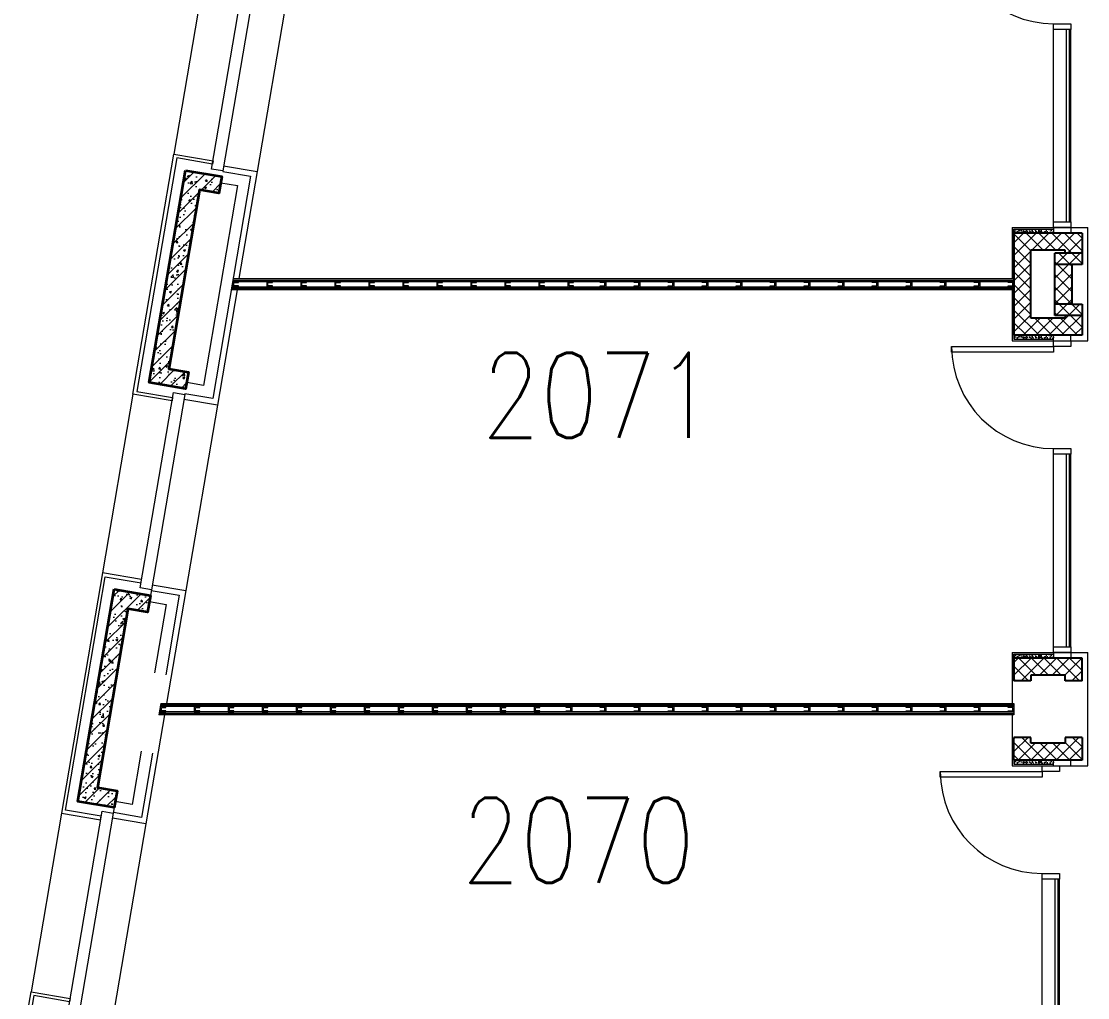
# Model space of a CAD drawing. Header units: inches. Extents: x 342932 to 557958, y 80625 to 242727.
# Drawn here: x 473875 to 483282, y 204630 to 213247 of the extents above; entities that cross this region are included whole.
import ezdxf
from ezdxf.enums import TextEntityAlignment as Align

# ---------------------------------------------------------------- set-up
doc = ezdxf.new("R2010")
doc.units = ezdxf.units.IN
doc.header["$MEASUREMENT"] = 0
for name, color, linetype, lineweight in [('First Floor$0$A-G250-G-Walls-Low-Level', 251, 'Continuous', 15), ('First Floor$0$A-G250-G-Walls-Precast-Concrete', 251, 'Continuous', 35), ('First Floor$0$A-G250-M-Walls-Blockwork', 7, 'Continuous', 25), ('First Floor$0$A-G250-M-Walls-Plasterboard-Partition', 7, 'Continuous', 9), ('First Floor$0$A-G252-H-Internal-Walls', 251, 'Continuous', 9), ('First Floor$0$A-G262-H-Precast-Panel', 251, 'Continuous', 5), ('First Floor$0$A-G312-M-Wall-Cladding-Panel', 7, 'Continuous', 9), ('First Floor$0$A-G312-M-Wall-Finish-Plaster', 7, 'Continuous', 15), ('First Floor$0$A-G321-M-Window', 251, 'Continuous', 9), ('First Floor$0$A-G322-M-Door', 251, 'Continuous', 15), ('First Floor$0$Z-Z001-S-Room-Name-Identification-250', 7, 'Continuous', 15)]:
    doc.layers.add(name, color=color, linetype=linetype, lineweight=lineweight)
doc.styles.add('First Floor$0$Tag-RomanS', font='romans.shx', dxfattribs={"width": 0.8})
pattern_1 = [(45, (361382.11, 239676.52), (-56.1266, 56.1266), [])]
pattern_2 = [(50, (361382.11, 239676.52), (182.18467, -15.93909), [19.05, -209.55]), (355, (361382.11, 239676.52), (-35.24283, 191.05664), [15.24, -167.64]), (100.451, (361397.3, 239675.2), (146.9425, 175.1167), [16.19, -178.09]), (46.1842, (361382.11, 239727.32), (271.07904, -42.04233), [28.575, -314.325]), (96.6356, (361404.7, 239723.82), (237.40423, 247.42556), [24.285, -267.135]), (351.184, (361382.1, 239727.32), (237.4046, 247.4251), [22.86, -251.46]), (21, (361407.51, 239714.62), (151.61488, -102.26552), [19.05, -209.55]), (326, (361407.51, 239714.62), (61.80203, 184.18797), [15.24, -167.64]), (71.4514, (361420.15, 239706.1), (213.4165, 81.92286), [16.19, -178.09]), (37.5, (361382.114, 239676.52), (3.088603, 84.55504), [0, -165.608, 0, -170.18, 0, -168.275]), (7.5, (361382.11, 239676.52), (66.81966, 100.180575), [0, -97.028, 0, -161.798, 0, -64.135]), (327.5, (361325.47, 239676.52), (135.590595, -5.728744), [0, -63.5, 0, -198.12, 0, -262.89]), (317.5, (361300.07, 239676.52), (148.12918, 25.42649), [0, -82.55, 0, -131.572, 0, -186.69])]
pattern_3 = [(45, (361382.11, 239676.52), (-56.1266, 56.1266), []), (135, (361382.11, 239676.52), (-56.1266, -56.1266), [])]

# ---------------------------------------------------------------- blocks, each defined once
blk = doc.blocks.new('First Floor$0$d12')
at = {"layer": 'First Floor$0$A-G321-M-Window', "elevation": 0}
blk.add_lwpolyline([(121790, -35700), (121790, -34000), (121760, -34000), (121760, -35700)], close=True, dxfattribs=at)
at = {"layer": 'First Floor$0$A-G322-M-Door'}
for p, q in [((121650, -35700, 0), (121650, -34000, 0)), ((121800, -35700, 0), (121800, -34000, 0))]:
    blk.add_line(p, q, dxfattribs=at)
at = {"layer": 'First Floor$0$A-G322-M-Door', "elevation": 0}
for points in [[(121650, -33000), (121800, -33000), (121800, -33050), (121650, -33050)], [(120750, -33100), (120750, -33050), (121650, -33050), (121650, -33100)], [(121650, -33950), (121800, -33950), (121800, -34000), (121650, -34000)], [(121650, -35700), (121800, -35700), (121800, -35750), (121650, -35750)]]:
    blk.add_lwpolyline(points, close=True, dxfattribs=at)
at = {"layer": 'First Floor$0$A-G322-M-Door'}
blk.add_arc((121650, -33050, 0), 900, 180, 270, dxfattribs=at)
blk = doc.blocks.new('First Floor$0$tag-roomname')
at = {"lineweight": 18, "ltscale": 0.01, "style": 'First Floor$0$Tag-RomanS', "width": 0.8}
blk.add_attdef('ROOM_NO_2', text='', height=3, dxfattribs=at).set_placement((0, 1.612), align=Align.MIDDLE_CENTER)
at = {"linetype": 'ByBlock', "lineweight": 15, "ltscale": 0.01, "style": 'First Floor$0$Tag-RomanS', "width": 0.8, "flags": 1}
for tag, p in [('ROOM_NAME_1', (0, -2.288)), ('ROOM_NAME_2', (0, -5.744))]:
    blk.add_attdef(tag, text='', height=2.5, dxfattribs=at).set_placement(p, align=Align.MIDDLE_CENTER)

msp = doc.modelspace()

# ---------------------------------------------------------------- hatches: boundary and pattern name
at = {"layer": 'First Floor$0$A-G252-H-Internal-Walls'}
h = msp.add_hatch(dxfattribs=at)
h.set_pattern_fill('AR-CONC', color=256, scale=0.3, angle=90, style=0)
h.set_pattern_definition([(140, (361382.114, 220920.52), (4.781726, 54.6554), [5.715, -62.865]), (85, (361382.114, 220920.52), (-57.316993, -10.572848), [4.572, -50.292]), (190.451, (361382.51, 220925.076), (-52.535006, 44.08275), [4.857, -53.427]), (136.1842, (361366.874, 220920.52), (12.6127, 81.323712), [8.5725, -94.2975]), (186.6356, (361367.925, 220927.3), (-74.227667, 71.22127), [7.2855, -80.1405]), (81.184, (361366.87, 220920.52), (-74.227535, 71.22138), [6.858, -75.438]), (111, (361370.684, 220928.14), (30.679656, 45.484464), [5.715, -62.865]), (56, (361370.684, 220928.14), (-55.25639, 18.540609), [4.572, -50.292]), (161.4514, (361373.24, 220931.93), (-24.576857, 64.024947), [4.857, -53.427]), (127.5, (361382.114, 220920.522), (-25.3665117, 0.926581), [0, -49.6824, 0, -51.054, 0, -50.4825]), (97.5, (361382.114, 220920.522), (-30.0541724, 20.045899), [0, -29.1084, 0, -48.5394, 0, -19.2405]), (57.5, (361382.114, 220903.53), (1.7186232, 40.6771786), [0, -19.05, 0, -59.436, 0, -78.867]), (47.5, (361382.114, 220895.91), (-7.627947, 44.438754), [0, -24.765, 0, -39.4716, 0, -56.007])])
h.paths.add_polyline_path([(482982.1, 211411.5), (482882.1, 211411.5), (482882.1, 211376.5), (482982.1, 211376.5)])
h.paths.add_polyline_path([(482882.1, 211411.5), (482632.1, 211411.5), (482632.1, 211376.5), (482882.1, 211376.5)])
h = msp.add_hatch(dxfattribs=at)
h.set_pattern_fill('ANSI37', color=256, scale=25, style=0)
h.set_pattern_definition(pattern_3)
h.paths.add_polyline_path([(483232.1, 211376.5), (482882.1, 211376.5), (482882.1, 211226.5), (483082.1, 211226.5), (483082.1, 211201.5), (483232.1, 211201.5)])
h.paths.add_polyline_path([(482882.1, 211376.5), (482632.1, 211376.5), (482632.1, 210951.5), (482632.1, 210951.5), (482632.1, 210901.5), (482632.1, 210876.5), (482632.1, 210476.5), (482882.1, 210476.5), (482882.1, 210626.5), (482782.1, 210626.5), (482782.1, 211226.5), (482882.1, 211226.5)])
h.paths.add_polyline_path([(483232.1, 210651.5), (483082.1, 210651.5), (483082.1, 210626.5), (482882.1, 210626.5), (482882.1, 210476.5), (483232.1, 210476.5)])
h.paths.add_polyline_path([(483232.1, 210751.5), (483142.1, 210751.5), (482992.1, 210751.5), (482992.1, 210651.5), (483232.1, 210651.5)])
h.paths.add_polyline_path([(483142.1, 211101.5), (482992.1, 211101.5), (482992.1, 210751.5), (483142.1, 210751.5)])
h.paths.add_polyline_path([(483232.1, 211201.5), (482992.1, 211201.5), (482992.1, 211101.5), (483142.1, 211101.5), (483232.1, 211101.5)])
h = msp.add_hatch(dxfattribs=at)
h.set_pattern_fill('AR-CONC', color=256, scale=0.3, angle=90, style=0)
h.set_pattern_definition([(140, (361382.114, 219985.52), (4.781726, 54.6554), [5.715, -62.865]), (85, (361382.114, 219985.52), (-57.316993, -10.572848), [4.572, -50.292]), (190.451, (361382.51, 219990.076), (-52.535006, 44.08275), [4.857, -53.427]), (136.1842, (361366.874, 219985.52), (12.6127, 81.323712), [8.5725, -94.2975]), (186.6356, (361367.925, 219992.3), (-74.227667, 71.22127), [7.2855, -80.1405]), (81.184, (361366.87, 219985.52), (-74.227535, 71.22138), [6.858, -75.438]), (111, (361370.684, 219993.14), (30.679656, 45.484464), [5.715, -62.865]), (56, (361370.684, 219993.14), (-55.25639, 18.540609), [4.572, -50.292]), (161.4514, (361373.24, 219996.93), (-24.576857, 64.024947), [4.857, -53.427]), (127.5, (361382.114, 219985.522), (-25.3665117, 0.926581), [0, -49.6824, 0, -51.054, 0, -50.4825]), (97.5, (361382.114, 219985.522), (-30.0541724, 20.045899), [0, -29.1084, 0, -48.5394, 0, -19.2405]), (57.5, (361382.114, 219968.53), (1.7186232, 40.6771786), [0, -19.05, 0, -59.436, 0, -78.867]), (47.5, (361382.114, 219960.91), (-7.627947, 44.438754), [0, -24.765, 0, -39.4716, 0, -56.007])])
h.paths.add_polyline_path([(482982.1, 210476.5), (482882.1, 210476.5), (482882.1, 210441.5), (482982.1, 210441.5)])
h.paths.add_polyline_path([(482882.1, 210476.5), (482632.1, 210476.5), (482632.1, 210441.5), (482882.1, 210441.5)])
h = msp.add_hatch(dxfattribs=at)
h.set_pattern_fill('AR-CONC', color=256, scale=0.3, angle=90, style=0)
h.set_pattern_definition([(140, (361382.114, 217170.52), (4.781726, 54.6554), [5.715, -62.865]), (85, (361382.114, 217170.52), (-57.316993, -10.572848), [4.572, -50.292]), (190.451, (361382.51, 217175.076), (-52.535006, 44.08275), [4.857, -53.427]), (136.1842, (361366.874, 217170.52), (12.6127, 81.323712), [8.5725, -94.2975]), (186.6356, (361367.925, 217177.3), (-74.227667, 71.22127), [7.2855, -80.1405]), (81.184, (361366.87, 217170.52), (-74.227535, 71.22138), [6.858, -75.438]), (111, (361370.684, 217178.14), (30.679656, 45.484464), [5.715, -62.865]), (56, (361370.684, 217178.14), (-55.25639, 18.540609), [4.572, -50.292]), (161.4514, (361373.24, 217181.93), (-24.576857, 64.024947), [4.857, -53.427]), (127.5, (361382.114, 217170.522), (-25.3665117, 0.926581), [0, -49.6824, 0, -51.054, 0, -50.4825]), (97.5, (361382.114, 217170.522), (-30.0541724, 20.045899), [0, -29.1084, 0, -48.5394, 0, -19.2405]), (57.5, (361382.114, 217153.53), (1.7186232, 40.6771786), [0, -19.05, 0, -59.436, 0, -78.867]), (47.5, (361382.114, 217145.91), (-7.627947, 44.438754), [0, -24.765, 0, -39.4716, 0, -56.007])])
h.paths.add_polyline_path([(482982.1, 207661.5), (482882.1, 207661.5), (482882.1, 207626.5), (482982.1, 207626.5)])
h.paths.add_polyline_path([(482882.1, 207661.5), (482632.1, 207661.5), (482632.1, 207626.5), (482882.1, 207626.5)])
h = msp.add_hatch(dxfattribs=at)
h.set_pattern_fill('ANSI37', color=256, scale=25, style=0)
h.set_pattern_definition(pattern_3)
h.paths.add_polyline_path([(483232.1, 207626.5), (482882.1, 207626.5), (482882.1, 207476.5), (483082.1, 207476.5), (483082.1, 207426.5), (483232.1, 207426.5)])
h.paths.add_polyline_path([(482882.1, 207626.5), (482632.1, 207626.5), (482632.1, 207426.5), (482782.1, 207426.5), (482782.1, 207476.5), (482882.1, 207476.5)])
h.paths.add_polyline_path([(483232.1, 206926.5), (483082.1, 206926.5), (483082.1, 206876.5), (482882.1, 206876.5), (482882.1, 206726.5), (483232.1, 206726.5)])
h.paths.add_polyline_path([(482882.1, 206876.5), (482782.1, 206876.5), (482782.1, 206926.5), (482632.1, 206926.5), (482632.1, 206726.5), (482882.1, 206726.5)])
h = msp.add_hatch(dxfattribs=at)
h.set_pattern_fill('AR-CONC', color=256, scale=0.3, angle=90, style=0)
h.set_pattern_definition([(140, (361382.114, 216235.52), (4.781726, 54.6554), [5.715, -62.865]), (85, (361382.114, 216235.52), (-57.316993, -10.572848), [4.572, -50.292]), (190.451, (361382.51, 216240.076), (-52.535006, 44.08275), [4.857, -53.427]), (136.1842, (361366.874, 216235.52), (12.6127, 81.323712), [8.5725, -94.2975]), (186.6356, (361367.925, 216242.3), (-74.227667, 71.22127), [7.2855, -80.1405]), (81.184, (361366.87, 216235.52), (-74.227535, 71.22138), [6.858, -75.438]), (111, (361370.684, 216243.14), (30.679656, 45.484464), [5.715, -62.865]), (56, (361370.684, 216243.14), (-55.25639, 18.540609), [4.572, -50.292]), (161.4514, (361373.24, 216246.93), (-24.576857, 64.024947), [4.857, -53.427]), (127.5, (361382.114, 216235.522), (-25.3665117, 0.926581), [0, -49.6824, 0, -51.054, 0, -50.4825]), (97.5, (361382.114, 216235.522), (-30.0541724, 20.045899), [0, -29.1084, 0, -48.5394, 0, -19.2405]), (57.5, (361382.114, 216218.53), (1.7186232, 40.6771786), [0, -19.05, 0, -59.436, 0, -78.867]), (47.5, (361382.114, 216210.91), (-7.627947, 44.438754), [0, -24.765, 0, -39.4716, 0, -56.007])])
h.paths.add_polyline_path([(482982.1, 206726.5), (482882.1, 206726.5), (482882.1, 206691.5), (482982.1, 206691.5)])
h.paths.add_polyline_path([(482882.1, 206726.5), (482632.1, 206726.5), (482632.1, 206691.5), (482882.1, 206691.5)])
at = {"layer": 'First Floor$0$A-G262-H-Precast-Panel'}
h = msp.add_hatch(dxfattribs=at)
h.set_pattern_fill('ANSI31', color=256, scale=25, style=0)
h.set_pattern_definition(pattern_1)
h.paths.add_polyline_path([(475323.2, 211931.7), (475643.6, 211877.1), (475618.4, 211729.3), (475445.9, 211758.7), (475177, 210181.4), (475349.5, 210152), (475324.3, 210004.1), (475003.9, 210058.7)])
h = msp.add_hatch(dxfattribs=at)
h.set_pattern_fill('AR-CONC', color=256, style=0)
h.set_pattern_definition(pattern_2)
h.paths.add_polyline_path([(475323.2, 211931.7), (475643.6, 211877.1), (475618.4, 211729.3), (475445.9, 211758.7), (475177, 210181.4), (475349.5, 210152), (475324.3, 210004.1), (475003.9, 210058.7)])
h = msp.add_hatch(dxfattribs=at)
h.set_pattern_fill('ANSI31', color=256, scale=25, style=0)
h.set_pattern_definition(pattern_1)
h.paths.add_polyline_path([(474693.1, 208235.1), (475013.5, 208180.4), (474988.3, 208032.6), (474815.7, 208062), (474546.9, 206484.7), (474719.4, 206455.3), (474694.2, 206307.5), (474373.8, 206362.1)])
h = msp.add_hatch(dxfattribs=at)
h.set_pattern_fill('AR-CONC', color=256, style=0)
h.set_pattern_definition(pattern_2)
h.paths.add_polyline_path([(474693.1, 208235.1), (475013.5, 208180.4), (474988.3, 208032.6), (474815.7, 208062), (474546.9, 206484.7), (474719.4, 206455.3), (474694.2, 206307.5), (474373.8, 206362.1)])

# ---------------------------------------------------------------- linework, layer by layer
at = {"layer": 'First Floor$0$A-G250-G-Walls-Low-Level'}
for p, q in [((475489.8, 213653.2, 0), (475221, 212076, 0)), ((476234.2, 213556.8, 0), (475955.3, 211920.4, 0)), ((474859.7, 209956.5, 0), (474590.9, 208379.3, 0)), ((475604.1, 209860.1, 0), (475325.2, 208223.7, 0)), ((474229.6, 206259.8, 0), (473960.8, 204682.6, 0)), ((474974, 206163.4, 0), (474695, 204527, 0))]:
    msp.add_line(p, q, dxfattribs=at)
at = {"layer": 'First Floor$0$A-G250-G-Walls-Precast-Concrete', "elevation": 0}
for points in [[(475323.2, 211931.7), (475643.6, 211877.1), (475618.4, 211729.3), (475445.9, 211758.7), (475177, 210181.4), (475349.5, 210152), (475324.3, 210004.1), (475003.9, 210058.7), (475323.2, 211931.7)], [(474693.1, 208235.1), (475013.5, 208180.4), (474988.3, 208032.6), (474815.7, 208062), (474546.9, 206484.7), (474719.4, 206455.3), (474694.2, 206307.5), (474373.8, 206362.1), (474693.1, 208235.1)]]:
    msp.add_lwpolyline(points, dxfattribs=at)
at = {"layer": 'First Floor$0$A-G250-M-Walls-Blockwork'}
for p, q in [((483232.1, 211376.5, 0), (482632.1, 211376.5, 0)), ((482632.1, 211376.5, 0), (482632.1, 210476.5, 0)), ((483232.1, 211376.5, 0), (483232.1, 211101.5, 0)), ((483082.1, 211226.5, 0), (482782.1, 211226.5, 0)), ((482782.1, 210626.5, 0), (482782.1, 211226.5, 0)), ((482992.1, 210651.5, 0), (482992.1, 211201.5, 0)), ((483232.1, 211201.5, 0), (482992.1, 211201.5, 0)), ((483082.1, 211201.5), (483082.1, 211226.5, 0)), ((483142.1, 211101.5, 0), (482992.1, 211101.5, 0)), ((483142.1, 210751.5, 0), (482992.1, 210751.5, 0)), ((483232.1, 210751.5, 0), (483232.1, 210476.5, 0)), ((483232.1, 210651.5, 0), (482992.1, 210651.5, 0)), ((483082.1, 210651.5), (483082.1, 210626.5, 0)), ((483082.1, 210626.5, 0), (482782.1, 210626.5, 0)), ((483232.1, 210476.5, 0), (482632.1, 210476.5, 0)), ((483232.1, 207626.5, 0), (482632.1, 207626.5, 0)), ((482632.1, 207626.5, 0), (482632.1, 207426.5)), ((483232.1, 207426.5), (483232.1, 207626.5, 0)), ((483082.1, 207476.5, 0), (482782.1, 207476.5, 0)), ((482782.1, 207476.5, 0), (482782.1, 207426.5)), ((483082.1, 207426.5), (483082.1, 207476.5, 0)), ((482782.1, 207426.5), (482632.1, 207426.5)), ((483232.1, 207426.5), (483082.1, 207426.5)), ((482632.1, 206726.5, 0), (482632.1, 206926.5)), ((482782.1, 206926.5), (482632.1, 206926.5)), ((482782.1, 206876.5, 0), (482782.1, 206926.5)), ((483082.1, 206876.5, 0), (482782.1, 206876.5, 0)), ((483082.1, 206926.5), (483082.1, 206876.5, 0)), ((483232.1, 206926.5), (483082.1, 206926.5)), ((483232.1, 206926.5), (483232.1, 206726.5, 0)), ((483232.1, 206726.5, 0), (482632.1, 206726.5, 0))]:
    msp.add_line(p, q, dxfattribs=at)
at = {"layer": 'First Floor$0$A-G250-M-Walls-Blockwork', "elevation": 0}
msp.add_lwpolyline([(483232.1, 211101.5), (483142.1, 211101.5), (483142.1, 210751.5), (483232.1, 210751.5)], dxfattribs=at)
at = {"layer": 'First Floor$0$A-G250-M-Walls-Plasterboard-Partition'}
for p, q in [((475744.3, 210976.5, 0), (475727.3, 210876.5, 0)), ((475740, 210951.5, 0), (482632.1, 210951.5, 0)), ((475742.2, 210964, 0), (482632.1, 210964, 0)), ((475744.3, 210976.5, 0), (482632.1, 210976.5, 0)), ((482632.1, 210976.5, 0), (482632.1, 210876.5, 0)), ((482632.1, 210876.5, 0), (475727.3, 210876.5, 0)), ((482632.1, 210889, 0), (475729.4, 210889, 0)), ((482632.1, 210901.5, 0), (475731.5, 210901.5, 0)), ((475105.1, 207226.5, 0), (475088.1, 207126.5, 0)), ((475100.2, 207201.5, 0), (482632.1, 207201.5, 0)), ((475102.3, 207214, 0), (482632.1, 207214, 0)), ((475105.1, 207226.5, 0), (482632.1, 207226.5, 0)), ((482632.1, 207226.5, 0), (482632.1, 207126.5, 0)), ((482632.1, 207126.5, 0), (475088.1, 207126.5, 0)), ((482632.1, 207139, 0), (475089.6, 207139, 0)), ((482632.1, 207151.5, 0), (475091.7, 207151.5, 0))]:
    msp.add_line(p, q, dxfattribs=at)
at = {"layer": 'First Floor$0$A-G250-M-Walls-Plasterboard-Partition', "elevation": 0}
for points in [[(475740, 210951.5), (475740, 210901.5), (475790, 210901.5), (475790, 210911.5), (475750, 210911.5), (475750, 210941.5), (475790, 210941.5), (475790, 210951.5)], [(476040, 210951.5), (476040, 210901.5), (476090, 210901.5), (476090, 210911.5), (476050, 210911.5), (476050, 210941.5), (476090, 210941.5), (476090, 210951.5)], [(476340, 210951.5), (476340, 210901.5), (476390, 210901.5), (476390, 210911.5), (476350, 210911.5), (476350, 210941.5), (476390, 210941.5), (476390, 210951.5)], [(476640, 210951.5), (476640, 210901.5), (476690, 210901.5), (476690, 210911.5), (476650, 210911.5), (476650, 210941.5), (476690, 210941.5), (476690, 210951.5)], [(476940, 210951.5), (476940, 210901.5), (476990, 210901.5), (476990, 210911.5), (476950, 210911.5), (476950, 210941.5), (476990, 210941.5), (476990, 210951.5)], [(477240, 210951.5), (477240, 210901.5), (477290, 210901.5), (477290, 210911.5), (477250, 210911.5), (477250, 210941.5), (477290, 210941.5), (477290, 210951.5)], [(477540, 210951.5), (477540, 210901.5), (477590, 210901.5), (477590, 210911.5), (477550, 210911.5), (477550, 210941.5), (477590, 210941.5), (477590, 210951.5)], [(477840, 210951.5), (477840, 210901.5), (477890, 210901.5), (477890, 210911.5), (477850, 210911.5), (477850, 210941.5), (477890, 210941.5), (477890, 210951.5)], [(478140, 210951.5), (478140, 210901.5), (478190, 210901.5), (478190, 210911.5), (478150, 210911.5), (478150, 210941.5), (478190, 210941.5), (478190, 210951.5)], [(478440, 210951.5), (478440, 210901.5), (478490, 210901.5), (478490, 210911.5), (478450, 210911.5), (478450, 210941.5), (478490, 210941.5), (478490, 210951.5)], [(478696.7, 210951.5), (478696.7, 210901.5), (478746.7, 210901.5), (478746.7, 210911.5), (478706.7, 210911.5), (478706.7, 210941.5), (478746.7, 210941.5), (478746.7, 210951.5)], [(479032.1, 210951.5), (479032.1, 210901.5), (478982.1, 210901.5), (478982.1, 210911.5), (479022.1, 210911.5), (479022.1, 210941.5), (478982.1, 210941.5), (478982.1, 210951.5)], [(479332.1, 210951.5), (479332.1, 210901.5), (479282.1, 210901.5), (479282.1, 210911.5), (479322.1, 210911.5), (479322.1, 210941.5), (479282.1, 210941.5), (479282.1, 210951.5)], [(479632.1, 210951.5), (479632.1, 210901.5), (479582.1, 210901.5), (479582.1, 210911.5), (479622.1, 210911.5), (479622.1, 210941.5), (479582.1, 210941.5), (479582.1, 210951.5)], [(479932.1, 210951.5), (479932.1, 210901.5), (479882.1, 210901.5), (479882.1, 210911.5), (479922.1, 210911.5), (479922.1, 210941.5), (479882.1, 210941.5), (479882.1, 210951.5)], [(480232.1, 210951.5), (480232.1, 210901.5), (480182.1, 210901.5), (480182.1, 210911.5), (480222.1, 210911.5), (480222.1, 210941.5), (480182.1, 210941.5), (480182.1, 210951.5)], [(480532.1, 210951.5), (480532.1, 210901.5), (480482.1, 210901.5), (480482.1, 210911.5), (480522.1, 210911.5), (480522.1, 210941.5), (480482.1, 210941.5), (480482.1, 210951.5)], [(480832.1, 210951.5), (480832.1, 210901.5), (480782.1, 210901.5), (480782.1, 210911.5), (480822.1, 210911.5), (480822.1, 210941.5), (480782.1, 210941.5), (480782.1, 210951.5)], [(481132.1, 210951.5), (481132.1, 210901.5), (481082.1, 210901.5), (481082.1, 210911.5), (481122.1, 210911.5), (481122.1, 210941.5), (481082.1, 210941.5), (481082.1, 210951.5)], [(481432.1, 210951.5), (481432.1, 210901.5), (481382.1, 210901.5), (481382.1, 210911.5), (481422.1, 210911.5), (481422.1, 210941.5), (481382.1, 210941.5), (481382.1, 210951.5)], [(481732.1, 210951.5), (481732.1, 210901.5), (481682.1, 210901.5), (481682.1, 210911.5), (481722.1, 210911.5), (481722.1, 210941.5), (481682.1, 210941.5), (481682.1, 210951.5)], [(482032.1, 210951.5), (482032.1, 210901.5), (481982.1, 210901.5), (481982.1, 210911.5), (482022.1, 210911.5), (482022.1, 210941.5), (481982.1, 210941.5), (481982.1, 210951.5)], [(482332.1, 210951.5), (482332.1, 210901.5), (482282.1, 210901.5), (482282.1, 210911.5), (482322.1, 210911.5), (482322.1, 210941.5), (482282.1, 210941.5), (482282.1, 210951.5)], [(482632.1, 210951.5), (482632.1, 210901.5), (482582.1, 210901.5), (482582.1, 210911.5), (482622.1, 210911.5), (482622.1, 210941.5), (482582.1, 210941.5), (482582.1, 210951.5)], [(475100.2, 207201.5), (475100.2, 207151.5), (475150.2, 207151.5), (475150.2, 207161.5), (475110.2, 207161.5), (475110.2, 207191.5), (475150.2, 207191.5), (475150.2, 207201.5)], [(475400.2, 207201.5), (475400.2, 207151.5), (475450.2, 207151.5), (475450.2, 207161.5), (475410.2, 207161.5), (475410.2, 207191.5), (475450.2, 207191.5), (475450.2, 207201.5)], [(475700.2, 207201.5), (475700.2, 207151.5), (475750.2, 207151.5), (475750.2, 207161.5), (475710.2, 207161.5), (475710.2, 207191.5), (475750.2, 207191.5), (475750.2, 207201.5)], [(476000.2, 207201.5), (476000.2, 207151.5), (476050.2, 207151.5), (476050.2, 207161.5), (476010.2, 207161.5), (476010.2, 207191.5), (476050.2, 207191.5), (476050.2, 207201.5)], [(476300.2, 207201.5), (476300.2, 207151.5), (476350.2, 207151.5), (476350.2, 207161.5), (476310.2, 207161.5), (476310.2, 207191.5), (476350.2, 207191.5), (476350.2, 207201.5)], [(476600.2, 207201.5), (476600.2, 207151.5), (476650.2, 207151.5), (476650.2, 207161.5), (476610.2, 207161.5), (476610.2, 207191.5), (476650.2, 207191.5), (476650.2, 207201.5)], [(476900.2, 207201.5), (476900.2, 207151.5), (476950.2, 207151.5), (476950.2, 207161.5), (476910.2, 207161.5), (476910.2, 207191.5), (476950.2, 207191.5), (476950.2, 207201.5)], [(477200.2, 207201.5), (477200.2, 207151.5), (477250.2, 207151.5), (477250.2, 207161.5), (477210.2, 207161.5), (477210.2, 207191.5), (477250.2, 207191.5), (477250.2, 207201.5)], [(477500.2, 207201.5), (477500.2, 207151.5), (477550.2, 207151.5), (477550.2, 207161.5), (477510.2, 207161.5), (477510.2, 207191.5), (477550.2, 207191.5), (477550.2, 207201.5)], [(477800.2, 207201.5), (477800.2, 207151.5), (477850.2, 207151.5), (477850.2, 207161.5), (477810.2, 207161.5), (477810.2, 207191.5), (477850.2, 207191.5), (477850.2, 207201.5)], [(478100.2, 207201.5), (478100.2, 207151.5), (478150.2, 207151.5), (478150.2, 207161.5), (478110.2, 207161.5), (478110.2, 207191.5), (478150.2, 207191.5), (478150.2, 207201.5)], [(478400.2, 207201.5), (478400.2, 207151.5), (478450.2, 207151.5), (478450.2, 207161.5), (478410.2, 207161.5), (478410.2, 207191.5), (478450.2, 207191.5), (478450.2, 207201.5)], [(478732.1, 207201.5), (478732.1, 207151.5), (478682.1, 207151.5), (478682.1, 207161.5), (478722.1, 207161.5), (478722.1, 207191.5), (478682.1, 207191.5), (478682.1, 207201.5)], [(479032.1, 207201.5), (479032.1, 207151.5), (478982.1, 207151.5), (478982.1, 207161.5), (479022.1, 207161.5), (479022.1, 207191.5), (478982.1, 207191.5), (478982.1, 207201.5)], [(479332.1, 207201.5), (479332.1, 207151.5), (479282.1, 207151.5), (479282.1, 207161.5), (479322.1, 207161.5), (479322.1, 207191.5), (479282.1, 207191.5), (479282.1, 207201.5)], [(479632.1, 207201.5), (479632.1, 207151.5), (479582.1, 207151.5), (479582.1, 207161.5), (479622.1, 207161.5), (479622.1, 207191.5), (479582.1, 207191.5), (479582.1, 207201.5)], [(479932.1, 207201.5), (479932.1, 207151.5), (479882.1, 207151.5), (479882.1, 207161.5), (479922.1, 207161.5), (479922.1, 207191.5), (479882.1, 207191.5), (479882.1, 207201.5)], [(480232.1, 207201.5), (480232.1, 207151.5), (480182.1, 207151.5), (480182.1, 207161.5), (480222.1, 207161.5), (480222.1, 207191.5), (480182.1, 207191.5), (480182.1, 207201.5)], [(480532.1, 207201.5), (480532.1, 207151.5), (480482.1, 207151.5), (480482.1, 207161.5), (480522.1, 207161.5), (480522.1, 207191.5), (480482.1, 207191.5), (480482.1, 207201.5)], [(480832.1, 207201.5), (480832.1, 207151.5), (480782.1, 207151.5), (480782.1, 207161.5), (480822.1, 207161.5), (480822.1, 207191.5), (480782.1, 207191.5), (480782.1, 207201.5)], [(481132.1, 207201.5), (481132.1, 207151.5), (481082.1, 207151.5), (481082.1, 207161.5), (481122.1, 207161.5), (481122.1, 207191.5), (481082.1, 207191.5), (481082.1, 207201.5)], [(481432.1, 207201.5), (481432.1, 207151.5), (481382.1, 207151.5), (481382.1, 207161.5), (481422.1, 207161.5), (481422.1, 207191.5), (481382.1, 207191.5), (481382.1, 207201.5)], [(481732.1, 207201.5), (481732.1, 207151.5), (481682.1, 207151.5), (481682.1, 207161.5), (481722.1, 207161.5), (481722.1, 207191.5), (481682.1, 207191.5), (481682.1, 207201.5)], [(482032.1, 207201.5), (482032.1, 207151.5), (481982.1, 207151.5), (481982.1, 207161.5), (482022.1, 207161.5), (482022.1, 207191.5), (481982.1, 207191.5), (481982.1, 207201.5)], [(482332.1, 207201.5), (482332.1, 207151.5), (482282.1, 207151.5), (482282.1, 207161.5), (482322.1, 207161.5), (482322.1, 207191.5), (482282.1, 207191.5), (482282.1, 207201.5)], [(482632.1, 207201.5), (482632.1, 207151.5), (482582.1, 207151.5), (482582.1, 207161.5), (482622.1, 207161.5), (482622.1, 207191.5), (482582.1, 207191.5), (482582.1, 207201.5)]]:
    msp.add_lwpolyline(points, close=True, dxfattribs=at)
at = {"layer": 'First Floor$0$A-G312-M-Wall-Cladding-Panel', "elevation": 0}
for points in [[(475204.7, 209897.7), (474859.7, 209956.5), (475221, 212076), (475566, 212017.1), (475561, 211987.6), (475245.5, 212041.3), (474894.3, 209981.1), (475209.8, 209927.3)], [(474579.7, 206230.6), (474264.2, 206284.4), (474615.4, 208344.7), (474930.8, 208290.9), (474935.9, 208320.5), (474590.9, 208379.3), (474229.6, 206259.8), (474574.6, 206201)]]:
    msp.add_lwpolyline(points, close=True, dxfattribs=at)
msp.add_lwpolyline([(473874.7, 204177.7), (473960.8, 204682.6), (474305.8, 204623.8), (474300.7, 204594.2), (473985.3, 204648), (473905.1, 204177.7)], dxfattribs=at)
at = {"layer": 'First Floor$0$A-G312-M-Wall-Finish-Plaster'}
for p, q in [((475659.5, 211970.8, 0), (475955.3, 211920.4, 0)), ((475897.6, 211879.5, 0), (475564.4, 209917.6, 0)), ((475652, 211926.4, 0), (475651.1, 211921.5, 0)), ((475651.1, 211921.5, 0), (475897.6, 211879.5, 0)), ((475955.3, 211920.4, 0), (475794.4, 210976.5, 0)), ((475782.3, 211797.7, 0), (475482.6, 210033, 0)), ((475634.3, 211822.9, 0), (475782.3, 211797.7, 0)), ((482617.1, 211426.5, 0), (482617.1, 210976.5, 0)), ((482617.1, 211426.5, 0), (483282.1, 211426.5, 0)), ((482632.1, 211411.5, 0), (482982.1, 211411.5, 0)), ((482632.1, 211376.5, 0), (482632.1, 211411.5, 0)), ((482982.1, 211426.5, 0), (482982.1, 211376.5, 0)), ((483132.1, 211426.5, 0), (483132.1, 211376.5, 0)), ((483282.1, 210426.5, 0), (483282.1, 211426.5, 0)), ((475777.4, 210876.5, 0), (475604.1, 209860.1, 0)), ((482617.1, 210876.5, 0), (482617.1, 210426.5, 0)), ((482632.1, 210476.5, 0), (482632.1, 210441.5, 0)), ((482982.1, 210426.5, 0), (482982.1, 210476.5, 0)), ((483132.1, 210426.5, 0), (483132.1, 210476.5, 0)), ((482617.1, 210426.5, 0), (483282.1, 210426.5, 0)), ((482632.1, 210441.5, 0), (482982.1, 210441.5, 0)), ((475482.6, 210033, 0), (475333.6, 210058.4, 0)), ((475604.1, 209860.1, 0), (475308.4, 209910.5, 0)), ((475316.8, 209959.8, 0), (475315.9, 209954.8, 0)), ((475564.4, 209917.6, 0), (475316.8, 209959.8, 0)), ((475029.4, 208274.1, 0), (475325.2, 208223.7, 0)), ((475325.2, 208223.7, 0), (475155.2, 207226.5, 0)), ((482617.1, 207676.5, 0), (482617.1, 207226.5, 0)), ((482617.1, 207676.5, 0), (483282.1, 207676.5, 0)), ((482632.1, 207661.5, 0), (482982.1, 207661.5, 0)), ((482632.1, 207626.5, 0), (482632.1, 207661.5, 0)), ((482982.1, 207676.5, 0), (482982.1, 207626.5, 0)), ((483132.1, 207676.5, 0), (483132.1, 207626.5, 0)), ((483282.1, 206676.5, 0), (483282.1, 207676.5, 0)), ((475138.1, 207126.5, 0), (474974, 206163.4, 0)), ((482617.1, 207126.5, 0), (482617.1, 206676.5, 0)), ((482632.1, 206726.5, 0), (482632.1, 206691.5, 0)), ((482632.1, 206691.5, 0), (482982.1, 206691.5, 0)), ((482982.1, 206676.5, 0), (482982.1, 206726.5, 0)), ((483132.1, 206676.5, 0), (483132.1, 206726.5, 0)), ((482617.1, 206676.5, 0), (483282.1, 206676.5, 0)), ((474974, 206163.4, 0), (474678.2, 206213.8, 0))]:
    msp.add_line(p, q, dxfattribs=at)
at = {"layer": 'First Floor$0$A-G312-M-Wall-Finish-Plaster', "elevation": 0}
for points in [[(475021.9, 208229.7), (475004.2, 208126.2), (475152.2, 208101), (475049.5, 207496.2)], [(475021.9, 208229.7), (475021, 208224.8), (475267.5, 208182.8), (475148.1, 207479.5)], [(474932.3, 206806.1), (474852.5, 206336.3), (474703.4, 206361.7), (474685.8, 206258.2)], [(475030.9, 206789.3), (474934.3, 206220.9), (474686.6, 206263.1), (474685.8, 206258.2)]]:
    msp.add_lwpolyline(points, dxfattribs=at)
at = {"layer": 'First Floor$0$A-G321-M-Window', "elevation": 0}
for points in [[(475946, 213651.5), (475652, 211926.4), (475553.4, 211943.2), (475847.5, 213668.3)], [(475315.9, 209954.8), (475021.9, 208229.7), (474923.3, 208246.5), (475217.3, 209971.7)], [(474685.8, 206258.2), (474391.8, 204533), (474293.2, 204549.9), (474587.2, 206275)]]:
    msp.add_lwpolyline(points, close=True, dxfattribs=at)

# ---------------------------------------------------------------- block references
at = {"layer": 'First Floor$0$A-G322-M-Door'}
for p in [(361332.1, 247176.5), (361332.1, 243426.5), (361232.1, 239676.5)]:
    msp.add_blockref('First Floor$0$d12', p, dxfattribs=at)
at = {"layer": 'First Floor$0$Z-Z001-S-Room-Name-Identification-250'}
ref = msp.add_blockref('First Floor$0$tag-roomname', (478964.8, 209544.1), dxfattribs=dict(at, xscale=250, yscale=250, zscale=250))
ref.add_attrib('ROOM_NO_2', '2071', dxfattribs={"layer": '0', "lineweight": 18, "ltscale": 0.01, "height": 750, "style": 'First Floor$0$Tag-RomanS', "width": 0.8}).set_placement((478964.8, 209947), align=Align.MIDDLE_CENTER)
ref = msp.add_blockref('First Floor$0$tag-roomname', (478788, 205617, 0), dxfattribs=dict(at, xscale=250, yscale=250, zscale=250))
ref.add_attrib('ROOM_NO_2', '2070', dxfattribs={"layer": '0', "lineweight": 18, "ltscale": 0.01, "height": 750, "style": 'First Floor$0$Tag-RomanS', "width": 0.8}).set_placement((478788, 206020, 0), align=Align.MIDDLE_CENTER)

doc.saveas('drawing.dxf')
